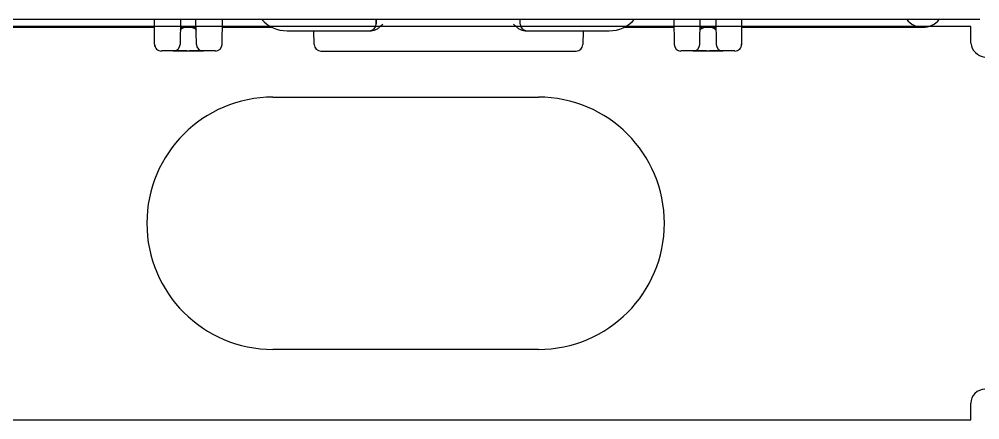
# Model space of a CAD drawing. Header units: millimetres. Extents: x -1589 to 88627, y 12943 to 76663.
# Drawn here: x 16231 to 17318, y 54135 to 54588 of the extents above; entities that cross this region are included whole.
import ezdxf

# ---------------------------------------------------------------- set-up
doc = ezdxf.new("R2010")
doc.units = ezdxf.units.MM
doc.header["$LTSCALE"] = 200
for name, color, linetype in [('06___PRT_ALL_SURFS', 7, 'Continuous'), ('6_ALL_SURFS', 7, 'Continuous'), ('7__ALL_ROUNDS', 7, 'Continuous'), ('ztemper', 7, 'Continuous')]:
    doc.layers.add(name, color=color, linetype=linetype)

# ---------------------------------------------------------------- blocks, each defined once
blk = doc.blocks.new('entry')
at = {"color": 7}
for p, q in [((223.49, 44.45), (-223.49, 44.45)), ((223.49, 42.59), (223.49, 44.45)), ((144.52, 36.49), (174.56, 36.49)), ((174.56, 7.96), (144.52, 7.96)), ((223.49, 0), (223.49, 1.86)), ((-223.49, 0), (223.49, 0))]:
    blk.add_line(p, q, dxfattribs=at)
for centre, radius, start, end in [((225.27, 42.78), 1.79, 186.0597, 263.9403), ((144.52, 22.22), 14.26, 90, 270), ((174.56, 22.22), 14.26, 270, 90), ((225.08, 1.86), 1.59, 90, 180)]:
    blk.add_arc(centre, radius, start, end, dxfattribs=at)
blk = doc.blocks.new('360 iPatch Cat6 24Port Panel')
at = {"color": 7, "linetype": 'Continuous', "lineweight": 25}
for p, q in [((108463.74, 33140.56), (108884.64, 33140.56)), ((108835.89, 33140.04), (108835.88, 33140.56)), ((108756.99, 33139.72), (108797.11, 33139.72)), ((108799.85, 33139.72), (108801.51, 33139.72)), ((108804.3, 33139.72), (108809.56, 33139.72)), ((108846.93, 33139.72), (108852.19, 33139.72)), ((108854.97, 33139.72), (108856.63, 33139.72)), ((108859.38, 33139.72), (108878.6, 33139.72)), ((108814.04, 33137.89), (108814, 33139.34)), ((108842.57, 33139.34), (108842.54, 33137.89)), ((108799.1, 33137.2), (108797.82, 33137.2)), ((108803.55, 33137.2), (108802.25, 33137.2)), ((108814.75, 33137.19), (108841.82, 33137.19)), ((108854.23, 33137.2), (108852.93, 33137.2)), ((108858.66, 33137.2), (108857.38, 33137.2))]:
    blk.add_line(p, q, dxfattribs=at)
for centre, radius, start, end in [((108878.6, 33141.96), 2.24, 270, 320.8789), ((108814.75, 33137.91), 0.714, 181.5, 269.9987), ((108841.82, 33137.91), 0.714, 270.0013, 358.5)]:
    blk.add_arc(centre, radius, start, end, dxfattribs=at)
at = {"layer": '06___PRT_ALL_SURFS', "color": 7, "linetype": 'Continuous', "lineweight": 25}
blk.add_arc((108878.6, 33141.96), 2.24, 218.7463, 321.2435, dxfattribs=at)
at = {"layer": '6_ALL_SURFS', "color": 7, "linetype": 'Continuous', "lineweight": 25}
blk.add_line((108820.6, 33140.56), (108820.59, 33140.04), dxfattribs=at)
at = {"layer": '7__ALL_ROUNDS', "color": 7, "linetype": 'Continuous', "lineweight": 25}
for p, q in [((108797.11, 33137.91), (108797.11, 33140.56)), ((108799.86, 33140.56), (108799.81, 33137.9)), ((108801.54, 33137.9), (108801.49, 33140.56)), ((108804.26, 33137.9), (108804.31, 33140.56)), ((108820.59, 33140.04), (108820.6, 33140.56)), ((108835.89, 33140.04), (108835.88, 33140.56)), ((108852.17, 33140.56), (108852.22, 33137.9)), ((108854.94, 33137.9), (108854.99, 33140.56)), ((108856.62, 33140.56), (108856.67, 33137.9)), ((108859.38, 33137.91), (108859.38, 33140.56)), ((108811.15, 33139.34), (108820.08, 33139.34)), ((108836.4, 33139.34), (108845.33, 33139.34)), ((108852.22, 33137.9), (108852.22, 33137.9)), ((108800.53, 33137.2), (108797.82, 33137.2)), ((108799.11, 33137.2), (108800.82, 33137.2)), ((108803.55, 33137.2), (108800.82, 33137.2)), ((108800.82, 33137.2), (108802.25, 33137.2)), ((108855.66, 33137.2), (108852.93, 33137.2)), ((108854.23, 33137.2), (108855.95, 33137.2)), ((108858.66, 33137.2), (108855.95, 33137.2)), ((108855.95, 33137.2), (108857.37, 33137.2))]:
    blk.add_line(p, q, dxfattribs=at)
for centre, radius, start, end in [((108811.15, 33142.91), 3.57, 221.1308, 270.0001), ((108845.33, 33142.91), 3.57, 269.9999, 318.858), ((108819.88, 33140.05), 0.714, 270, 359), ((108836.6, 33140.05), 0.714, 181, 270), ((108797.82, 33137.91), 0.718, 180.043, 197.9032), ((108797.82, 33137.91), 0.714, 180, 270.0001), ((108799.1, 33137.91), 0.714, 270, 359), ((108802.25, 33137.91), 0.714, 181.0026, 270), ((108803.55, 33137.91), 0.714, 270, 358.9973), ((108852.93, 33137.91), 0.714, 181, 270), ((108854.23, 33137.91), 0.714, 270, 358.9973), ((108857.38, 33137.91), 0.714, 181, 270), ((108858.66, 33137.91), 0.714, 269.9991, 0), ((108858.66, 33137.91), 0.718, 342.7872, 359.9568)]:
    blk.add_arc(centre, radius, start, end, dxfattribs=at)
for points, start_tangent, end_tangent in [([(108799.84, 33139.41), (108799.88, 33139.48), (108799.99, 33139.57), (108800.15, 33139.65), (108800.35, 33139.71), (108800.49, 33139.72)], (0.017452, 0.999848), (0.998206, 0.059875)), ([(108800.86, 33139.72), (108801, 33139.71), (108801.2, 33139.65), (108801.37, 33139.57), (108801.48, 33139.48), (108801.51, 33139.41)], (0.998206, -0.059875), (0.017452, -0.999848)), ([(108821.31, 33140.03), (108821, 33139.75), (108820.7, 33139.52), (108820.38, 33139.38), (108820.08, 33139.34)], (-0.705771, -0.70844), (-1, 0.000155)), ([(108836.4, 33139.34), (108836.1, 33139.38), (108835.79, 33139.52), (108835.48, 33139.75), (108835.17, 33140.03)], (-1, -0.000154), (-0.705872, 0.70834)), ([(108854.97, 33139.41), (108855.01, 33139.48), (108855.11, 33139.57), (108855.28, 33139.65), (108855.48, 33139.71), (108855.62, 33139.72)], (0.017452, 0.999848), (0.998206, 0.059875)), ([(108855.99, 33139.72), (108856.13, 33139.71), (108856.33, 33139.65), (108856.49, 33139.57), (108856.6, 33139.48), (108856.64, 33139.41)], (0.998206, -0.059875), (0.017452, -0.999848))]:
    blk.add_spline(points, degree=3, dxfattribs=dict(at, start_tangent=start_tangent, end_tangent=end_tangent))

msp = doc.modelspace()

# ---------------------------------------------------------------- block references
at = {"ltscale": 2, "xscale": 10.66757734301063, "yscale": 10.66757734301063, "zscale": 10.66757734301063}
msp.add_blockref('360 iPatch Cat6 24Port Panel', (-1144217.3, -298941.8), dxfattribs=at)
at = {"layer": 'ztemper', "xscale": 10, "yscale": 10, "zscale": 10}
msp.add_blockref('entry', (15072.9, 54134.9), dxfattribs=at)

doc.saveas('drawing.dxf')
